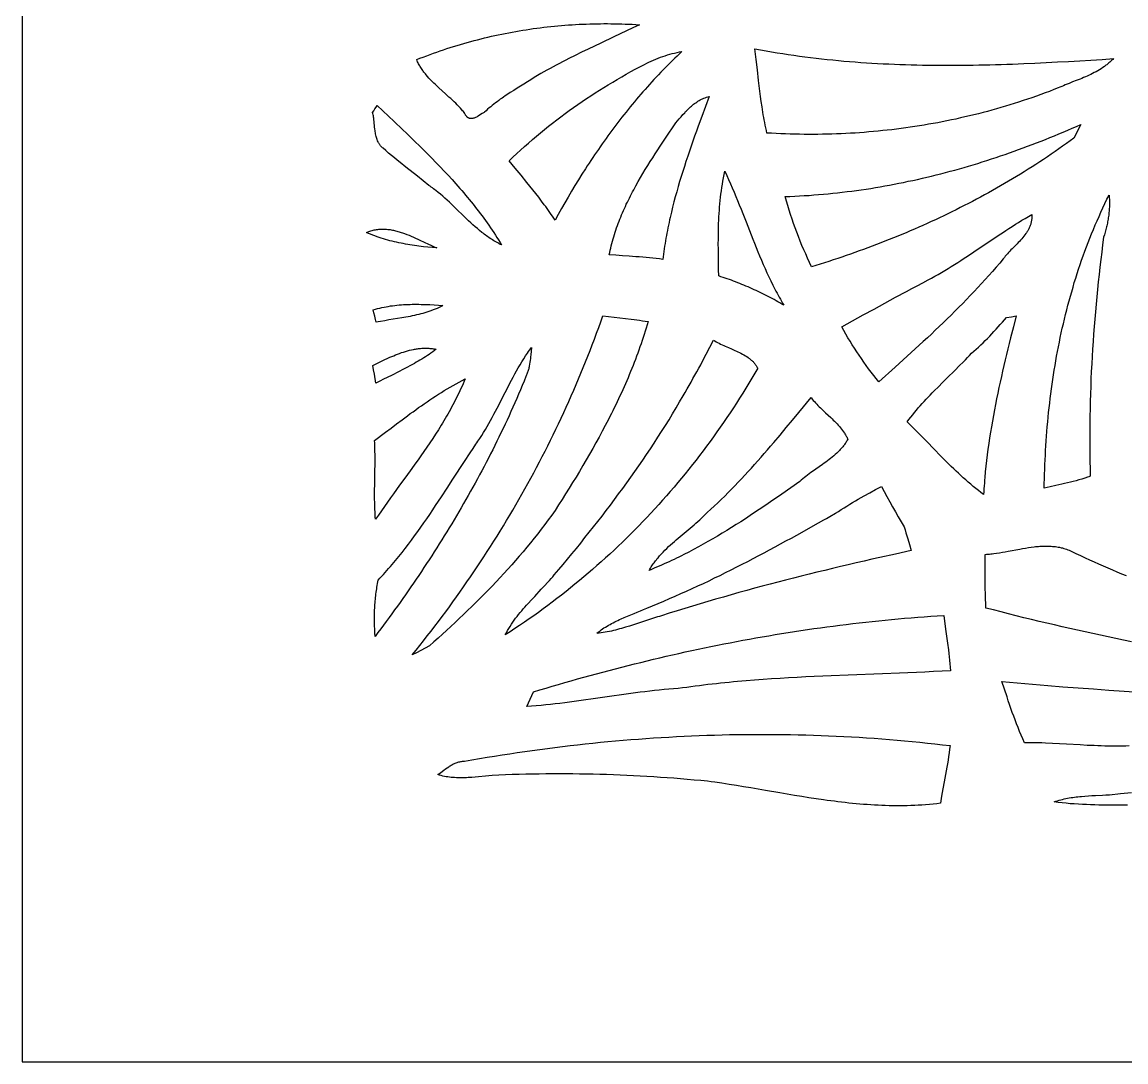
# Model space of a CAD drawing. Extents: x 138 to 547, y 3 to 737.
# Drawn here: x 138.4 to 288.1, y 3 to 144 of the extents above; entities that cross this region are included whole.
import ezdxf

# ---------------------------------------------------------------- set-up
doc = ezdxf.new("R2010")
doc.units = 0
doc.layers.add('LAYER_1', color=18, linetype='CONTINUOUS')

msp = doc.modelspace()

# ---------------------------------------------------------------- linework, layer by layer
at = {"layer": 'LAYER_1'}
for points in [[(138.38, 3), (546.62, 3), (546.62, 737.11), (138.38, 737.11)], [(201.1, 131.79), (201.02, 131.74), (200.94, 131.69), (200.78, 131.59), (200.43, 131.36), (200.25, 131.24), (200.16, 131.19), (200.07, 131.14), (199.98, 131.09), (199.88, 131.04), (199.79, 131), (199.7, 130.97), (199.61, 130.94), (199.52, 130.91), (199.43, 130.9), (199.34, 130.89), (199.29, 130.89), (199.25, 130.89), (199.2, 130.89), (199.16, 130.9), (199.12, 130.9), (199.07, 130.91), (199.03, 130.93), (198.99, 130.94), (198.95, 130.96), (198.91, 130.98), (198.87, 131), (198.83, 131.03), (198.79, 131.06), (198.75, 131.09), (198.71, 131.13), (198.68, 131.17), (198.64, 131.21), (198.6, 131.25), (198.57, 131.3), (198.53, 131.36), (198.5, 131.41), (198.47, 131.47), (198.44, 131.54), (198.4, 131.6), (198.31, 131.72), (198.22, 131.84), (198.12, 131.96), (198.02, 132.08), (197.82, 132.31), (197.61, 132.53), (197.4, 132.75), (197.18, 132.97), (196.96, 133.19), (196.73, 133.4), (196.5, 133.61), (196.27, 133.82), (195.81, 134.24), (195.34, 134.66), (194.88, 135.07), (194.65, 135.28), (194.43, 135.5), (194.2, 135.71), (193.99, 135.93), (193.77, 136.15), (193.56, 136.37), (193.36, 136.6), (193.16, 136.83), (193.07, 136.95), (192.98, 137.07), (192.88, 137.19), (192.79, 137.31), (192.71, 137.43), (192.62, 137.56), (192.54, 137.68), (192.45, 137.81), (192.37, 137.94), (192.3, 138.07), (192.22, 138.2), (192.15, 138.34), (192.08, 138.47), (192.02, 138.61), (191.95, 138.75), (191.89, 138.89), (192.34, 139.07), (192.79, 139.24), (193.25, 139.42), (193.7, 139.59), (194.15, 139.75), (194.61, 139.91), (195.07, 140.07), (195.52, 140.23), (195.98, 140.38), (196.44, 140.53), (196.9, 140.67), (197.36, 140.81), (197.83, 140.95), (198.29, 141.09), (198.75, 141.22), (199.22, 141.35), (199.68, 141.47), (200.15, 141.59), (200.62, 141.71), (201.08, 141.83), (201.55, 141.94), (202.02, 142.05), (202.49, 142.15), (202.96, 142.25), (203.43, 142.35), (203.9, 142.45), (204.38, 142.54), (204.85, 142.63), (205.32, 142.71), (205.8, 142.79), (206.27, 142.87), (206.74, 142.95), (207.22, 143.02), (207.7, 143.09), (208.17, 143.15), (208.65, 143.21), (209.13, 143.27), (209.6, 143.33), (210.08, 143.38), (210.56, 143.43), (211.04, 143.47), (211.52, 143.52), (212, 143.55), (212.48, 143.59), (212.96, 143.62), (213.44, 143.65), (213.92, 143.68), (214.4, 143.7), (214.88, 143.72), (215.36, 143.74), (215.84, 143.75), (216.32, 143.76), (216.8, 143.76), (217.28, 143.77), (217.76, 143.77), (218.24, 143.76), (218.72, 143.76), (219.21, 143.75), (219.69, 143.73), (220.17, 143.72), (220.65, 143.7), (221.13, 143.68), (221.61, 143.65), (222.09, 143.62), (221.22, 143.2), (220.36, 142.78), (219.49, 142.37), (218.61, 141.96), (216.87, 141.14), (216, 140.73), (215.13, 140.31), (214.26, 139.89), (213.4, 139.47), (212.54, 139.04), (212.11, 138.82), (211.68, 138.6), (211.25, 138.38), (210.82, 138.16), (210.4, 137.93), (209.97, 137.7), (209.55, 137.47), (209.13, 137.24), (208.71, 137), (208.29, 136.76), (207.83, 136.46), (207.37, 136.16), (206.91, 135.87), (206.44, 135.58), (205.52, 135), (205.05, 134.71), (204.59, 134.42), (204.13, 134.12), (203.91, 133.97), (203.68, 133.82), (203.46, 133.66), (203.23, 133.51), (203.01, 133.35), (202.79, 133.19), (202.57, 133.02), (202.35, 132.86), (202.14, 132.69), (201.93, 132.51), (201.72, 132.34), (201.51, 132.16), (201.3, 131.97)], [(227.86, 139.99), (227.53, 139.69), (227.21, 139.38), (226.89, 139.07), (226.57, 138.76), (226.25, 138.44), (225.93, 138.13), (225.62, 137.81), (225.3, 137.49), (224.99, 137.17), (224.68, 136.84), (224.38, 136.52), (224.07, 136.19), (223.77, 135.86), (223.47, 135.53), (223.17, 135.2), (222.87, 134.86), (222.58, 134.53), (222.28, 134.19), (221.99, 133.85), (221.7, 133.51), (221.41, 133.16), (221.13, 132.82), (220.84, 132.47), (220.56, 132.12), (220.28, 131.77), (220, 131.42), (219.72, 131.07), (219.45, 130.72), (219.17, 130.36), (218.9, 130), (218.63, 129.64), (218.36, 129.28), (218.09, 128.92), (217.83, 128.56), (217.57, 128.2), (217.31, 127.83), (217.05, 127.46), (216.79, 127.09), (216.53, 126.72), (216.28, 126.35), (216.02, 125.98), (215.77, 125.61), (215.52, 125.23), (215.27, 124.86), (215.03, 124.48), (214.78, 124.1), (214.3, 123.34), (213.82, 122.58), (213.35, 121.81), (212.88, 121.04), (212.42, 120.26), (211.97, 119.48), (211.52, 118.69), (211.08, 117.91), (210.65, 117.11), (210.47, 117.38), (210.3, 117.65), (210.12, 117.91), (209.94, 118.18), (209.76, 118.44), (209.57, 118.7), (209.39, 118.96), (209.2, 119.21), (208.82, 119.72), (208.44, 120.23), (208.05, 120.73), (207.65, 121.23), (207.25, 121.73), (206.85, 122.22), (206.05, 123.21), (205.24, 124.19), (204.83, 124.68), (204.43, 125.17), (204.95, 125.67), (205.47, 126.15), (205.99, 126.63), (206.52, 127.11), (207.05, 127.58), (207.58, 128.05), (208.12, 128.5), (208.67, 128.96), (209.22, 129.41), (209.77, 129.85), (210.32, 130.29), (210.88, 130.72), (211.45, 131.15), (212.01, 131.57), (212.59, 131.98), (213.16, 132.39), (213.74, 132.8), (214.32, 133.2), (214.9, 133.6), (215.49, 133.98), (216.08, 134.37), (216.68, 134.75), (217.27, 135.12), (217.87, 135.49), (218.48, 135.85), (219.08, 136.21), (219.69, 136.57), (220.3, 136.91), (220.92, 137.26), (221.54, 137.59), (222.16, 137.93), (222.78, 138.25), (223.08, 138.41), (223.39, 138.56), (223.69, 138.7), (224, 138.83), (224.31, 138.96), (224.63, 139.09), (224.94, 139.21), (225.26, 139.32), (225.58, 139.42), (225.9, 139.52), (226.22, 139.62), (226.55, 139.7), (226.87, 139.78), (227.2, 139.86), (227.53, 139.93)], [(278.87, 135.05), (278.29, 134.82), (277.7, 134.59), (277.1, 134.37), (276.51, 134.15), (275.92, 133.94), (275.32, 133.73), (274.72, 133.53), (274.12, 133.33), (273.52, 133.13), (272.92, 132.94), (272.32, 132.75), (271.72, 132.57), (271.11, 132.39), (270.51, 132.22), (269.9, 132.05), (269.29, 131.88), (268.69, 131.72), (268.08, 131.56), (267.46, 131.41), (266.85, 131.26), (266.24, 131.12), (265.63, 130.98), (265.01, 130.84), (264.4, 130.71), (263.78, 130.58), (263.16, 130.46), (262.55, 130.34), (261.93, 130.23), (261.31, 130.12), (260.69, 130.01), (260.07, 129.91), (259.45, 129.82), (258.83, 129.72), (258.2, 129.63), (257.58, 129.55), (256.96, 129.47), (256.33, 129.39), (255.71, 129.32), (255.08, 129.26), (254.46, 129.19), (253.83, 129.13), (253.21, 129.08), (252.58, 129.03), (251.95, 128.98), (251.33, 128.94), (250.7, 128.9), (250.07, 128.87), (249.44, 128.84), (248.82, 128.82), (248.19, 128.79), (247.56, 128.78), (246.93, 128.77), (246.3, 128.76), (245.67, 128.75), (245.04, 128.75), (244.42, 128.76), (243.79, 128.77), (243.16, 128.78), (242.53, 128.79), (241.9, 128.81), (241.27, 128.84), (240.64, 128.87), (240.02, 128.9), (239.39, 128.94), (239.31, 129.29), (239.23, 129.64), (239.16, 130), (239.09, 130.35), (239.02, 130.71), (238.96, 131.06), (238.89, 131.42), (238.83, 131.77), (238.78, 132.13), (238.72, 132.48), (238.61, 133.2), (238.51, 133.91), (238.42, 134.63), (238.33, 135.34), (238.25, 136.06), (238.09, 137.5), (237.93, 138.93), (237.85, 139.65), (237.76, 140.37), (238.51, 140.23), (239.26, 140.09), (240.01, 139.96), (240.77, 139.83), (241.52, 139.71), (242.27, 139.6), (243.03, 139.48), (243.78, 139.38), (244.54, 139.28), (245.29, 139.18), (246.05, 139.09), (246.8, 139), (247.56, 138.92), (248.32, 138.85), (249.08, 138.77), (249.83, 138.7), (250.59, 138.64), (251.35, 138.58), (252.11, 138.52), (252.87, 138.47), (253.63, 138.42), (254.39, 138.38), (255.15, 138.34), (255.91, 138.3), (256.67, 138.27), (257.43, 138.24), (258.19, 138.22), (258.95, 138.19), (259.71, 138.17), (260.48, 138.16), (261.24, 138.15), (262, 138.14), (262.76, 138.13), (263.52, 138.13), (264.29, 138.13), (265.05, 138.13), (265.81, 138.13), (266.57, 138.14), (267.34, 138.15), (268.1, 138.17), (268.86, 138.18), (269.62, 138.2), (270.38, 138.22), (271.15, 138.24), (271.91, 138.26), (272.67, 138.29), (274.2, 138.35), (275.72, 138.41), (277.24, 138.49), (278.77, 138.57), (280.29, 138.65), (281.81, 138.74), (283.33, 138.83), (284.84, 138.93), (286.36, 139.03), (286.27, 138.93), (286.17, 138.83), (286.07, 138.73), (285.97, 138.64), (285.87, 138.55), (285.77, 138.46), (285.67, 138.37), (285.56, 138.28), (285.46, 138.2), (285.35, 138.12), (285.14, 137.96), (284.92, 137.81), (284.7, 137.66), (284.47, 137.52), (284.24, 137.38), (284.01, 137.25), (283.78, 137.13), (283.54, 137.01), (283.3, 136.89), (283.06, 136.78), (282.82, 136.66), (282.58, 136.56), (282.33, 136.45), (282.08, 136.35), (281.84, 136.25), (281.34, 136.05), (280.84, 135.86), (280.35, 135.66), (279.85, 135.46), (279.61, 135.36), (279.36, 135.26), (279.12, 135.16)], [(225.26, 111.81), (224.81, 111.87), (224.35, 111.92), (223.9, 111.97), (223.45, 112.01), (222.99, 112.06), (222.54, 112.1), (222.08, 112.14), (221.63, 112.17), (220.72, 112.24), (219.81, 112.3), (218.9, 112.36), (217.99, 112.41), (218.06, 112.73), (218.13, 113.04), (218.2, 113.35), (218.27, 113.66), (218.35, 113.97), (218.43, 114.27), (218.52, 114.58), (218.61, 114.88), (218.7, 115.18), (218.8, 115.48), (218.9, 115.78), (219, 116.08), (219.11, 116.38), (219.22, 116.67), (219.33, 116.97), (219.44, 117.26), (219.56, 117.55), (219.68, 117.84), (219.8, 118.13), (219.93, 118.42), (220.06, 118.71), (220.19, 118.99), (220.32, 119.28), (220.46, 119.56), (220.6, 119.84), (220.74, 120.13), (220.88, 120.41), (221.02, 120.69), (221.17, 120.97), (221.32, 121.25), (221.62, 121.8), (221.93, 122.35), (222.24, 122.9), (222.56, 123.44), (222.89, 123.98), (223.22, 124.52), (223.56, 125.06), (223.9, 125.59), (224.24, 126.12), (224.58, 126.65), (224.93, 127.18), (225.62, 128.23), (227.01, 130.31), (227.5, 130.87), (227.74, 131.15), (227.99, 131.43), (228.24, 131.7), (228.36, 131.84), (228.49, 131.97), (228.62, 132.1), (228.75, 132.23), (228.89, 132.35), (229.02, 132.48), (229.16, 132.6), (229.3, 132.71), (229.44, 132.83), (229.58, 132.94), (229.73, 133.04), (229.88, 133.14), (230.03, 133.24), (230.19, 133.33), (230.35, 133.42), (230.51, 133.51), (230.67, 133.58), (230.84, 133.66), (231.02, 133.72), (231.19, 133.79), (231.37, 133.84), (231.56, 133.89), (231.06, 132.55), (230.56, 131.2), (230.06, 129.85), (229.82, 129.17), (229.58, 128.5), (229.34, 127.82), (229.1, 127.14), (228.87, 126.46), (228.64, 125.78), (228.41, 125.1), (228.19, 124.41), (227.97, 123.73), (227.76, 123.04), (227.55, 122.36), (227.35, 121.67), (227.15, 120.98), (226.96, 120.29), (226.77, 119.59), (226.6, 118.89), (226.43, 118.2), (226.26, 117.5), (226.18, 117.15), (226.11, 116.79), (226.03, 116.44), (225.96, 116.09), (225.89, 115.74), (225.82, 115.38), (225.75, 115.03), (225.69, 114.67), (225.63, 114.32), (225.57, 113.96), (225.51, 113.61), (225.45, 113.25), (225.4, 112.89), (225.35, 112.53), (225.3, 112.17)], [(203.41, 113.76), (203.23, 113.84), (203.05, 113.94), (202.88, 114.03), (202.7, 114.13), (202.53, 114.23), (202.36, 114.33), (202.19, 114.44), (202.02, 114.54), (201.86, 114.65), (201.69, 114.76), (201.53, 114.88), (201.37, 114.99), (201.21, 115.11), (201.05, 115.23), (200.89, 115.35), (200.74, 115.47), (200.43, 115.72), (200.12, 115.98), (199.82, 116.24), (199.52, 116.5), (199.23, 116.77), (198.93, 117.05), (198.64, 117.32), (198.35, 117.6), (197.19, 118.72), (196.61, 119.28), (196.32, 119.56), (196.02, 119.83), (195.73, 120.1), (195.42, 120.37), (195.12, 120.63), (194.81, 120.88), (194.5, 121.13), (194.34, 121.26), (194.19, 121.38), (194.03, 121.5), (193.86, 121.62), (193.7, 121.73), (193.54, 121.84), (192.76, 122.47), (191.98, 123.09), (190.41, 124.33), (189.63, 124.95), (189.25, 125.27), (188.86, 125.59), (188.48, 125.9), (188.09, 126.22), (187.71, 126.55), (187.33, 126.87), (187.27, 126.93), (187.21, 126.98), (187.15, 127.04), (187.09, 127.1), (187.04, 127.16), (186.98, 127.22), (186.94, 127.28), (186.89, 127.35), (186.84, 127.41), (186.8, 127.48), (186.76, 127.55), (186.72, 127.61), (186.68, 127.68), (186.65, 127.75), (186.58, 127.89), (186.52, 128.04), (186.47, 128.19), (186.43, 128.34), (186.39, 128.49), (186.35, 128.65), (186.32, 128.81), (186.29, 128.97), (186.26, 129.13), (186.24, 129.29), (186.22, 129.45), (186.19, 129.79), (186.12, 130.45), (186.09, 130.78), (186.07, 130.94), (186.05, 131.1), (186.02, 131.26), (185.99, 131.42), (185.96, 131.58), (185.92, 131.73), (186.06, 131.94), (186.23, 132.2), (186.4, 132.46), (186.53, 132.67), (188.83, 130.5), (189.98, 129.41), (190.55, 128.86), (191.13, 128.31), (191.7, 127.76), (192.27, 127.2), (192.83, 126.64), (193.4, 126.08), (193.96, 125.52), (194.51, 124.95), (195.07, 124.37), (195.61, 123.79), (196.16, 123.21), (196.69, 122.62), (197.22, 122.03), (197.49, 121.73), (197.75, 121.43), (198.01, 121.13), (198.27, 120.83), (198.52, 120.53), (198.78, 120.22), (199.03, 119.92), (199.28, 119.61), (199.53, 119.3), (199.78, 118.99), (200.02, 118.67), (200.27, 118.36), (200.51, 118.04), (200.75, 117.72), (200.98, 117.4), (201.21, 117.08), (201.45, 116.76), (201.67, 116.43), (201.9, 116.1), (202.13, 115.78), (202.35, 115.44), (202.56, 115.11), (202.78, 114.77), (202.99, 114.44), (203.2, 114.1)], [(281, 128.23), (280.5, 127.87), (279.99, 127.5), (279.48, 127.14), (278.97, 126.78), (278.45, 126.42), (277.94, 126.07), (277.42, 125.72), (276.9, 125.37), (276.38, 125.03), (275.86, 124.69), (275.33, 124.35), (274.8, 124.02), (274.28, 123.69), (273.75, 123.36), (273.21, 123.03), (272.68, 122.71), (272.14, 122.39), (271.61, 122.08), (271.07, 121.77), (270.53, 121.46), (269.99, 121.15), (269.44, 120.85), (268.9, 120.55), (268.35, 120.25), (267.8, 119.96), (267.25, 119.67), (266.7, 119.38), (266.15, 119.1), (265.59, 118.82), (265.04, 118.54), (264.48, 118.26), (263.92, 117.99), (263.36, 117.72), (262.8, 117.46), (262.24, 117.19), (261.67, 116.93), (261.11, 116.67), (260.54, 116.42), (259.97, 116.17), (259.4, 115.92), (258.83, 115.67), (258.26, 115.43), (257.69, 115.19), (257.12, 114.95), (256.54, 114.72), (255.97, 114.49), (255.39, 114.26), (254.81, 114.03), (254.23, 113.81), (253.65, 113.59), (253.07, 113.37), (252.49, 113.16), (251.9, 112.95), (251.32, 112.74), (250.74, 112.53), (250.15, 112.33), (249.56, 112.13), (248.98, 111.93), (248.39, 111.74), (247.8, 111.54), (247.21, 111.35), (246.62, 111.17), (246.03, 110.98), (245.43, 110.8), (245.16, 111.38), (244.9, 111.96), (244.64, 112.54), (244.39, 113.12), (244.14, 113.71), (243.9, 114.3), (243.67, 114.89), (243.44, 115.48), (243.22, 116.08), (243, 116.68), (242.8, 117.28), (242.59, 117.89), (242.4, 118.49), (242.21, 119.1), (242.03, 119.71), (241.86, 120.33), (242.51, 120.35), (243.16, 120.38), (243.8, 120.41), (244.45, 120.45), (245.1, 120.49), (245.75, 120.54), (246.39, 120.59), (247.04, 120.65), (247.68, 120.71), (248.33, 120.77), (248.97, 120.84), (249.61, 120.91), (250.26, 120.99), (250.9, 121.07), (251.54, 121.16), (252.18, 121.25), (252.82, 121.34), (253.46, 121.44), (254.1, 121.55), (254.74, 121.65), (255.38, 121.77), (256.02, 121.88), (256.65, 122), (257.29, 122.13), (257.92, 122.25), (258.56, 122.39), (259.19, 122.52), (259.82, 122.66), (260.46, 122.81), (261.09, 122.95), (261.72, 123.1), (262.35, 123.26), (262.98, 123.42), (263.6, 123.58), (264.23, 123.75), (264.86, 123.92), (265.48, 124.09), (266.11, 124.27), (266.73, 124.45), (267.35, 124.64), (267.97, 124.83), (268.59, 125.02), (269.21, 125.22), (269.83, 125.42), (270.45, 125.62), (271.06, 125.83), (271.68, 126.04), (272.29, 126.25), (272.9, 126.47), (273.52, 126.69), (274.13, 126.91), (274.74, 127.14), (275.34, 127.37), (275.95, 127.6), (276.56, 127.84), (277.16, 128.08), (277.77, 128.32), (278.37, 128.57), (278.97, 128.82), (279.57, 129.07), (280.17, 129.32), (280.77, 129.58), (281.36, 129.84), (281.96, 130.11)], [(241.67, 105.6), (241.41, 105.75), (241.15, 105.9), (240.88, 106.05), (240.62, 106.2), (240.35, 106.35), (240.09, 106.49), (239.82, 106.63), (239.55, 106.77), (239.28, 106.91), (239.01, 107.05), (238.74, 107.18), (238.47, 107.31), (238.2, 107.44), (237.92, 107.57), (237.65, 107.7), (237.37, 107.82), (237.1, 107.95), (236.82, 108.07), (236.54, 108.19), (236.26, 108.3), (235.99, 108.42), (235.71, 108.53), (235.43, 108.64), (235.14, 108.75), (234.86, 108.86), (234.58, 108.97), (234.29, 109.07), (234.01, 109.17), (233.73, 109.27), (233.44, 109.37), (233.15, 109.46), (232.87, 109.56), (232.84, 110.45), (232.82, 111.34), (232.81, 112.23), (232.8, 113.12), (232.79, 114.01), (232.8, 114.46), (232.8, 114.9), (232.81, 115.35), (232.81, 115.79), (232.83, 116.24), (232.84, 116.68), (232.86, 117.13), (232.88, 117.57), (232.91, 118.02), (232.94, 118.46), (232.97, 118.9), (233.01, 119.35), (233.05, 119.79), (233.1, 120.23), (233.15, 120.67), (233.21, 121.11), (233.27, 121.55), (233.34, 121.99), (233.42, 122.43), (233.5, 122.87), (233.58, 123.31), (233.67, 123.75), (233.94, 123.19), (234.19, 122.62), (234.45, 122.06), (234.69, 121.49), (234.93, 120.92), (235.17, 120.35), (235.41, 119.77), (235.64, 119.2), (235.87, 118.62), (236.1, 118.04), (236.55, 116.89), (237.01, 115.73), (237.46, 114.57), (237.69, 114), (237.92, 113.42), (238.16, 112.85), (238.39, 112.27), (238.64, 111.7), (238.88, 111.13), (239.13, 110.56), (239.39, 110), (239.65, 109.44), (239.91, 108.88), (240.19, 108.32), (240.33, 108.04), (240.47, 107.77), (240.61, 107.49), (240.76, 107.22), (240.9, 106.95), (241.05, 106.68), (241.21, 106.4), (241.36, 106.13), (241.51, 105.87)], [(283.24, 82.41), (283.05, 82.34), (282.86, 82.28), (282.48, 82.15), (282.09, 82.03), (281.7, 81.91), (281.32, 81.8), (280.93, 81.7), (280.54, 81.6), (280.14, 81.5), (279.75, 81.4), (279.36, 81.31), (278.57, 81.13), (277.78, 80.96), (277.38, 80.87), (276.99, 80.77), (277, 81.41), (277.01, 82.05), (277.03, 82.7), (277.05, 83.34), (277.08, 83.98), (277.11, 84.62), (277.14, 85.26), (277.17, 85.91), (277.21, 86.55), (277.26, 87.19), (277.3, 87.83), (277.35, 88.47), (277.4, 89.11), (277.46, 89.76), (277.52, 90.4), (277.59, 91.04), (277.66, 91.68), (277.73, 92.32), (277.8, 92.96), (277.89, 93.6), (277.97, 94.24), (278.06, 94.87), (278.15, 95.51), (278.25, 96.15), (278.35, 96.78), (278.45, 97.42), (278.56, 98.05), (278.67, 98.68), (278.79, 99.32), (278.91, 99.95), (279.04, 100.58), (279.17, 101.21), (279.3, 101.84), (279.44, 102.46), (279.58, 103.09), (279.73, 103.71), (279.88, 104.34), (280.04, 104.96), (280.2, 105.58), (280.36, 106.2), (280.53, 106.82), (280.71, 107.43), (280.89, 108.05), (281.07, 108.66), (281.26, 109.27), (281.45, 109.88), (281.65, 110.49), (281.85, 111.1), (282.06, 111.7), (282.27, 112.3), (282.49, 112.91), (282.71, 113.5), (282.94, 114.1), (283.18, 114.7), (283.41, 115.29), (283.66, 115.88), (283.9, 116.47), (284.16, 117.05), (284.42, 117.64), (284.68, 118.22), (284.95, 118.8), (285.22, 119.38), (285.5, 119.95), (285.79, 120.52), (285.8, 120.34), (285.81, 120.16), (285.82, 119.98), (285.83, 119.79), (285.83, 119.61), (285.83, 119.43), (285.83, 119.25), (285.83, 119.07), (285.82, 118.89), (285.81, 118.71), (285.8, 118.52), (285.78, 118.34), (285.77, 118.16), (285.75, 117.98), (285.73, 117.8), (285.7, 117.62), (285.68, 117.44), (285.65, 117.26), (285.62, 117.09), (285.58, 116.91), (285.55, 116.73), (285.51, 116.55), (285.47, 116.37), (285.43, 116.2), (285.34, 115.84), (285.25, 115.49), (285.14, 115.14), (285.03, 114.8), (284.9, 113.79), (284.78, 112.78), (284.66, 111.78), (284.54, 110.77), (284.43, 109.76), (284.32, 108.75), (284.21, 107.74), (284.11, 106.73), (284.02, 105.72), (283.93, 104.71), (283.84, 103.7), (283.76, 102.69), (283.68, 101.68), (283.61, 100.66), (283.54, 99.65), (283.48, 98.64), (283.43, 97.63), (283.37, 96.61), (283.33, 95.6), (283.29, 94.58), (283.25, 93.57), (283.22, 92.56), (283.2, 91.54), (283.18, 90.53), (283.17, 89.51), (283.16, 88.5), (283.16, 87.49), (283.16, 86.47), (283.17, 85.46), (283.19, 84.44), (283.21, 83.43)], [(271.44, 111.88), (270.96, 111.31), (270.48, 110.75), (269.99, 110.18), (269.49, 109.63), (268.99, 109.07), (268.49, 108.52), (267.99, 107.98), (267.48, 107.44), (266.96, 106.9), (266.45, 106.36), (265.93, 105.83), (265.41, 105.31), (264.88, 104.78), (264.35, 104.26), (263.82, 103.74), (263.29, 103.22), (262.75, 102.71), (262.22, 102.2), (261.68, 101.69), (261.14, 101.18), (260.59, 100.68), (260.05, 100.17), (258.96, 99.17), (257.86, 98.17), (256.76, 97.18), (254.56, 95.2), (254.2, 95.64), (253.86, 96.08), (253.51, 96.52), (253.18, 96.97), (252.84, 97.43), (252.52, 97.88), (252.19, 98.35), (251.88, 98.81), (251.56, 99.28), (251.26, 99.75), (250.96, 100.23), (250.66, 100.71), (250.37, 101.19), (250.08, 101.68), (249.8, 102.17), (249.53, 102.66), (250.99, 103.47), (252.45, 104.27), (253.91, 105.07), (255.37, 105.87), (256.84, 106.67), (258.3, 107.46), (259.04, 107.85), (259.77, 108.24), (260.51, 108.63), (261.24, 109.02), (261.7, 109.26), (262.15, 109.51), (262.61, 109.77), (263.05, 110.03), (263.5, 110.3), (263.94, 110.56), (264.39, 110.84), (264.83, 111.11), (265.26, 111.39), (265.7, 111.67), (266.14, 111.96), (266.57, 112.24), (267.44, 112.82), (268.3, 113.4), (270.03, 114.57), (270.89, 115.15), (271.32, 115.43), (271.76, 115.72), (272.2, 116), (272.63, 116.28), (273.07, 116.56), (273.51, 116.83), (273.96, 117.11), (274.4, 117.37), (274.85, 117.64), (275.3, 117.9), (275.3, 117.77), (275.31, 117.64), (275.3, 117.52), (275.3, 117.4), (275.29, 117.28), (275.27, 117.16), (275.25, 117.05), (275.23, 116.93), (275.21, 116.82), (275.18, 116.71), (275.15, 116.6), (275.12, 116.49), (275.08, 116.39), (275.04, 116.28), (275, 116.18), (274.95, 116.08), (274.91, 115.97), (274.86, 115.88), (274.8, 115.78), (274.75, 115.68), (274.69, 115.58), (274.63, 115.49), (274.57, 115.4), (274.51, 115.3), (274.38, 115.12), (274.24, 114.94), (274.09, 114.76), (273.94, 114.59), (273.79, 114.42), (273.63, 114.25), (273.47, 114.08), (273.3, 113.91), (272.64, 113.25), (272.48, 113.09), (272.32, 112.92), (272.16, 112.75), (272.01, 112.58), (271.86, 112.41), (271.71, 112.24), (271.58, 112.06)], [(194.63, 113.36), (194.02, 113.41), (193.41, 113.47), (192.8, 113.53), (192.5, 113.57), (192.2, 113.61), (191.89, 113.65), (191.59, 113.69), (191.28, 113.73), (190.98, 113.78), (190.67, 113.83), (190.37, 113.88), (190.07, 113.94), (189.77, 113.99), (189.47, 114.06), (189.17, 114.12), (188.87, 114.19), (188.57, 114.26), (188.27, 114.34), (187.97, 114.42), (187.68, 114.5), (187.38, 114.59), (187.09, 114.68), (186.8, 114.78), (186.51, 114.88), (186.22, 114.98), (185.93, 115.09), (185.64, 115.21), (185.36, 115.33), (185.07, 115.45), (185.23, 115.52), (185.38, 115.58), (185.53, 115.64), (185.68, 115.68), (185.84, 115.73), (185.99, 115.77), (186.14, 115.8), (186.29, 115.83), (186.45, 115.86), (186.6, 115.88), (186.75, 115.9), (186.91, 115.91), (187.06, 115.92), (187.21, 115.92), (187.36, 115.92), (187.52, 115.92), (187.67, 115.91), (187.82, 115.9), (187.98, 115.88), (188.13, 115.86), (188.28, 115.84), (188.43, 115.82), (188.59, 115.79), (188.74, 115.76), (188.89, 115.72), (189.04, 115.69), (189.2, 115.65), (189.35, 115.61), (189.5, 115.56), (189.65, 115.52), (189.8, 115.47), (189.95, 115.42), (190.26, 115.31), (190.56, 115.2), (190.86, 115.08), (191.16, 114.95), (191.45, 114.82), (191.75, 114.69), (192.05, 114.55), (192.34, 114.41), (193.5, 113.86), (193.79, 113.73), (194.07, 113.6), (194.35, 113.48)], [(195.45, 105.56), (195.19, 105.42), (194.92, 105.29), (194.65, 105.17), (194.38, 105.06), (194.11, 104.95), (193.83, 104.85), (193.56, 104.75), (193.28, 104.66), (193, 104.57), (192.72, 104.49), (192.44, 104.41), (192.16, 104.34), (191.87, 104.27), (191.59, 104.21), (191.3, 104.14), (191.02, 104.08), (190.73, 104.03), (190.44, 103.97), (189.86, 103.87), (189.29, 103.77), (188.71, 103.68), (188.13, 103.59), (187.55, 103.49), (186.98, 103.39), (186.69, 103.34), (186.4, 103.28), (186.31, 103.66), (186.2, 104.12), (186.1, 104.58), (186.01, 104.96), (186.3, 105.05), (186.59, 105.13), (186.88, 105.2), (187.17, 105.27), (187.46, 105.33), (187.75, 105.39), (188.04, 105.44), (188.33, 105.49), (188.63, 105.53), (188.92, 105.57), (189.22, 105.6), (189.51, 105.63), (189.81, 105.65), (190.11, 105.67), (190.4, 105.69), (190.7, 105.7), (191, 105.71), (191.29, 105.72), (191.59, 105.72), (191.89, 105.72), (192.19, 105.72), (192.49, 105.71), (192.78, 105.7), (193.08, 105.7), (193.68, 105.67), (194.27, 105.64), (194.86, 105.6)], [(193.63, 59.42), (193.05, 59.1), (192.46, 58.79), (191.87, 58.48), (191.28, 58.18), (191.8, 58.82), (192.31, 59.46), (192.82, 60.1), (193.33, 60.75), (193.84, 61.4), (194.34, 62.06), (194.84, 62.72), (195.33, 63.37), (195.83, 64.04), (196.32, 64.7), (196.8, 65.37), (197.28, 66.04), (197.76, 66.71), (198.23, 67.39), (198.71, 68.07), (199.17, 68.75), (199.64, 69.43), (200.1, 70.11), (200.56, 70.8), (201.01, 71.49), (201.46, 72.19), (201.91, 72.88), (202.35, 73.58), (202.79, 74.28), (203.22, 74.98), (203.66, 75.69), (204.08, 76.4), (204.51, 77.11), (204.93, 77.82), (205.34, 78.53), (205.76, 79.25), (206.17, 79.97), (206.57, 80.69), (206.97, 81.42), (207.37, 82.14), (207.76, 82.87), (208.15, 83.6), (208.54, 84.34), (208.92, 85.07), (209.3, 85.81), (209.67, 86.55), (210.04, 87.29), (210.41, 88.04), (210.77, 88.78), (211.13, 89.53), (211.48, 90.28), (211.83, 91.04), (212.18, 91.79), (212.52, 92.55), (212.86, 93.31), (213.19, 94.07), (213.52, 94.83), (213.84, 95.6), (214.16, 96.36), (214.48, 97.13), (214.79, 97.9), (215.1, 98.68), (215.4, 99.45), (215.7, 100.23), (216, 101.01), (216.29, 101.79), (216.57, 102.57), (216.85, 103.36), (217.13, 104.14), (217.9, 104.06), (218.67, 103.98), (219.44, 103.9), (220.21, 103.81), (220.98, 103.71), (221.36, 103.66), (221.74, 103.61), (222.12, 103.55), (222.51, 103.49), (222.89, 103.43), (223.27, 103.37), (223.14, 102.94), (223.01, 102.5), (222.88, 102.07), (222.75, 101.64), (222.61, 101.22), (222.47, 100.79), (222.32, 100.36), (222.17, 99.94), (222.02, 99.52), (221.87, 99.09), (221.71, 98.67), (221.55, 98.25), (221.39, 97.84), (221.23, 97.42), (221.06, 97), (220.89, 96.59), (220.72, 96.17), (220.55, 95.76), (220.37, 95.35), (220.19, 94.94), (220.01, 94.53), (219.83, 94.12), (219.65, 93.71), (219.46, 93.31), (219.27, 92.9), (219.08, 92.5), (218.88, 92.1), (218.69, 91.69), (218.49, 91.29), (218.29, 90.89), (218.09, 90.49), (217.88, 90.09), (217.47, 89.3), (217.05, 88.51), (216.63, 87.72), (216.2, 86.94), (215.76, 86.16), (215.32, 85.38), (214.87, 84.61), (214.42, 83.84), (213.96, 83.07), (213.5, 82.3), (213.03, 81.54), (212.56, 80.78), (212.09, 80.02), (211.62, 79.27), (211.14, 78.51), (210.67, 77.76), (210.44, 77.44), (210.21, 77.12), (209.74, 76.48), (209.27, 75.85), (208.79, 75.23), (208.31, 74.61), (207.82, 73.99), (207.33, 73.38), (206.83, 72.78), (206.32, 72.17), (205.81, 71.58), (205.3, 70.99), (204.78, 70.4), (204.25, 69.81), (203.73, 69.23), (203.19, 68.66), (202.66, 68.09), (202.12, 67.52), (201.57, 66.96), (201.02, 66.4), (200.47, 65.84), (199.92, 65.29), (199.36, 64.74), (198.8, 64.19), (198.23, 63.65), (197.67, 63.11), (197.1, 62.57), (196.52, 62.04), (195.95, 61.51), (195.37, 60.98), (194.79, 60.46), (194.21, 59.94)], [(268.77, 79.93), (268.41, 80.2), (268.06, 80.47), (267.71, 80.75), (267.36, 81.03), (267.02, 81.32), (266.68, 81.61), (266.34, 81.9), (266.01, 82.2), (265.68, 82.5), (265.35, 82.81), (265.03, 83.11), (264.71, 83.42), (264.39, 83.73), (264.07, 84.05), (263.75, 84.36), (263.43, 84.68), (262.8, 85.32), (262.18, 85.96), (260.93, 87.25), (260.31, 87.89), (259.68, 88.53), (259.05, 89.16), (258.73, 89.48), (258.41, 89.79), (258.65, 90.11), (258.9, 90.43), (259.15, 90.74), (259.4, 91.05), (259.65, 91.35), (259.91, 91.66), (260.18, 91.96), (260.44, 92.25), (260.71, 92.55), (260.98, 92.84), (261.25, 93.13), (261.53, 93.42), (261.8, 93.7), (262.08, 93.99), (262.64, 94.55), (263.2, 95.12), (263.77, 95.68), (264.9, 96.8), (265.46, 97.36), (266.02, 97.93), (266.3, 98.21), (266.57, 98.5), (266.85, 98.79), (267.12, 99.08), (267.44, 99.36), (267.76, 99.64), (268.07, 99.92), (268.38, 100.21), (268.69, 100.5), (268.99, 100.8), (269.29, 101.1), (269.59, 101.41), (269.88, 101.72), (270.17, 102.03), (270.46, 102.34), (270.74, 102.65), (271.03, 102.97), (271.31, 103.29), (271.87, 103.93), (272.53, 104.04), (273.19, 104.15), (272.81, 102.66), (272.43, 101.17), (272.24, 100.42), (272.06, 99.67), (271.88, 98.92), (271.7, 98.17), (271.52, 97.42), (271.35, 96.67), (271.18, 95.92), (271.01, 95.17), (270.85, 94.42), (270.69, 93.66), (270.53, 92.91), (270.38, 92.15), (270.23, 91.4), (270.09, 90.64), (269.96, 89.88), (269.83, 89.12), (269.7, 88.36), (269.58, 87.6), (269.47, 86.84), (269.36, 86.08), (269.26, 85.31), (269.17, 84.55), (269.08, 83.78), (269, 83.01), (268.93, 82.25), (268.9, 81.86), (268.87, 81.48), (268.84, 81.09), (268.82, 80.7), (268.79, 80.32)], [(238.13, 97.07), (237.74, 96.38), (237.34, 95.7), (236.93, 95.02), (236.52, 94.34), (236.1, 93.67), (235.68, 93), (235.26, 92.33), (234.83, 91.67), (234.39, 91.01), (233.95, 90.36), (233.51, 89.7), (233.06, 89.05), (232.6, 88.41), (232.14, 87.76), (231.68, 87.12), (231.21, 86.49), (230.74, 85.86), (230.26, 85.23), (229.78, 84.6), (229.29, 83.98), (228.8, 83.37), (228.3, 82.75), (227.8, 82.14), (227.3, 81.54), (226.79, 80.93), (226.28, 80.34), (225.76, 79.74), (225.24, 79.15), (224.71, 78.57), (224.18, 77.99), (223.65, 77.41), (223.11, 76.83), (222.56, 76.26), (222.02, 75.7), (221.47, 75.14), (220.91, 74.58), (220.35, 74.03), (219.79, 73.48), (219.23, 72.94), (218.66, 72.4), (218.08, 71.86), (217.5, 71.33), (216.92, 70.81), (216.34, 70.29), (215.75, 69.77), (215.15, 69.26), (214.56, 68.75), (213.96, 68.25), (213.35, 67.75), (212.75, 67.26), (212.14, 66.77), (211.52, 66.29), (210.91, 65.81), (210.28, 65.34), (209.66, 64.87), (209.03, 64.41), (208.4, 63.95), (207.77, 63.5), (207.13, 63.05), (206.49, 62.61), (205.85, 62.17), (205.2, 61.74), (204.55, 61.31), (203.89, 60.89), (203.97, 61.04), (204.05, 61.19), (204.21, 61.48), (204.38, 61.77), (204.56, 62.05), (204.74, 62.33), (204.92, 62.6), (205.11, 62.87), (205.31, 63.14), (205.51, 63.4), (205.71, 63.66), (205.92, 63.91), (206.13, 64.17), (206.34, 64.42), (206.55, 64.67), (206.77, 64.91), (206.99, 65.16), (207.44, 65.64), (207.89, 66.12), (208.79, 67.08), (209.24, 67.56), (209.69, 68.05), (209.91, 68.29), (210.13, 68.54), (210.34, 68.78), (210.55, 69.03), (211.16, 69.75), (211.76, 70.46), (212.35, 71.18), (212.95, 71.9), (213.54, 72.62), (214.13, 73.35), (214.71, 74.08), (215.3, 74.81), (215.88, 75.54), (216.45, 76.27), (217.03, 77.01), (217.6, 77.75), (218.16, 78.5), (218.72, 79.24), (219.28, 80), (219.84, 80.75), (220.39, 81.51), (220.93, 82.27), (221.47, 83.03), (222.01, 83.8), (222.54, 84.57), (223.06, 85.34), (223.58, 86.12), (224.1, 86.9), (224.61, 87.69), (225.11, 88.48), (225.61, 89.28), (226.11, 90.07), (226.59, 90.88), (227.07, 91.68), (227.55, 92.49), (228.02, 93.31), (228.29, 93.77), (228.56, 94.24), (228.83, 94.7), (229.1, 95.17), (229.36, 95.64), (229.62, 96.11), (229.88, 96.58), (230.14, 97.05), (230.4, 97.53), (230.65, 98), (231.16, 98.95), (231.65, 99.91), (232.14, 100.87), (232.32, 100.75), (232.51, 100.64), (232.7, 100.53), (232.9, 100.43), (233.1, 100.33), (233.31, 100.23), (233.52, 100.13), (233.73, 100.04), (234.16, 99.85), (234.59, 99.66), (235.02, 99.47), (235.24, 99.38), (235.45, 99.28), (235.66, 99.18), (235.86, 99.07), (236.07, 98.97), (236.27, 98.86), (236.46, 98.74), (236.65, 98.62), (236.83, 98.5), (236.92, 98.43), (237.01, 98.37), (237.1, 98.3), (237.18, 98.23), (237.26, 98.16), (237.34, 98.09), (237.42, 98.01), (237.5, 97.94), (237.57, 97.86), (237.64, 97.78), (237.71, 97.7), (237.78, 97.61), (237.85, 97.53), (237.91, 97.44), (237.97, 97.35), (238.03, 97.26), (238.08, 97.16)], [(194.54, 99.62), (194.3, 99.45), (194.07, 99.27), (193.82, 99.1), (193.58, 98.93), (193.34, 98.77), (193.09, 98.61), (192.84, 98.45), (192.59, 98.3), (192.34, 98.15), (192.09, 98), (191.84, 97.85), (191.58, 97.7), (191.32, 97.56), (191.07, 97.42), (190.55, 97.14), (190.03, 96.87), (189.51, 96.61), (188.46, 96.08), (187.41, 95.55), (186.89, 95.29), (186.37, 95.02), (186.15, 96.23), (186.04, 96.84), (185.94, 97.44), (186.95, 97.93), (187.47, 98.17), (187.99, 98.41), (188.25, 98.53), (188.51, 98.64), (188.77, 98.75), (189.04, 98.86), (189.3, 98.96), (189.57, 99.06), (189.84, 99.16), (190.11, 99.25), (190.38, 99.33), (190.65, 99.41), (190.92, 99.48), (191.19, 99.54), (191.47, 99.6), (191.6, 99.63), (191.74, 99.65), (191.88, 99.67), (192.02, 99.69), (192.15, 99.71), (192.29, 99.72), (192.43, 99.74), (192.57, 99.75), (192.71, 99.76), (192.85, 99.76), (192.99, 99.77), (193.13, 99.77), (193.27, 99.76), (193.41, 99.76), (193.55, 99.75), (193.69, 99.74), (193.83, 99.73), (193.97, 99.71), (194.11, 99.7), (194.26, 99.68), (194.4, 99.65)], [(206.69, 95.91), (206.45, 95.31), (206.2, 94.72), (205.96, 94.13), (205.7, 93.54), (205.45, 92.95), (205.2, 92.37), (204.94, 91.78), (204.67, 91.2), (204.41, 90.61), (204.14, 90.03), (203.87, 89.45), (203.6, 88.87), (203.32, 88.3), (203.05, 87.72), (202.77, 87.15), (202.48, 86.57), (202.2, 86), (201.91, 85.43), (201.62, 84.86), (201.32, 84.29), (201.03, 83.73), (200.73, 83.16), (200.43, 82.6), (200.13, 82.04), (199.82, 81.48), (199.51, 80.92), (199.2, 80.36), (198.89, 79.8), (198.57, 79.25), (198.26, 78.69), (197.94, 78.14), (197.61, 77.59), (197.29, 77.04), (196.96, 76.49), (196.64, 75.95), (196.3, 75.4), (195.97, 74.86), (195.64, 74.32), (195.3, 73.77), (194.96, 73.23), (194.62, 72.7), (194.28, 72.16), (193.93, 71.62), (193.58, 71.09), (193.23, 70.56), (192.88, 70.02), (192.53, 69.49), (192.17, 68.97), (191.82, 68.44), (191.46, 67.91), (191.1, 67.39), (190.74, 66.86), (190.37, 66.34), (190.01, 65.82), (189.64, 65.3), (189.27, 64.79), (188.9, 64.27), (188.53, 63.75), (188.15, 63.24), (187.77, 62.73), (187.4, 62.22), (187.02, 61.71), (186.64, 61.2), (186.25, 60.69), (186.22, 61.17), (186.2, 61.65), (186.18, 62.13), (186.17, 62.61), (186.16, 63.09), (186.17, 63.57), (186.18, 64.05), (186.19, 64.29), (186.2, 64.53), (186.22, 64.77), (186.23, 65.01), (186.25, 65.24), (186.27, 65.48), (186.29, 65.72), (186.31, 65.96), (186.34, 66.2), (186.37, 66.43), (186.4, 66.67), (186.43, 66.91), (186.47, 67.14), (186.5, 67.38), (186.54, 67.61), (186.58, 67.85), (186.63, 68.09), (186.67, 68.32), (186.91, 68.58), (187.15, 68.84), (187.39, 69.1), (187.63, 69.36), (187.86, 69.63), (188.09, 69.89), (188.33, 70.16), (188.56, 70.43), (188.78, 70.7), (189.01, 70.97), (189.23, 71.24), (189.46, 71.52), (189.9, 72.07), (190.33, 72.63), (190.77, 73.19), (191.19, 73.76), (191.61, 74.33), (192.03, 74.91), (192.44, 75.48), (192.85, 76.07), (193.26, 76.65), (193.66, 77.24), (194.06, 77.83), (194.46, 78.42), (194.86, 79.01), (195.25, 79.61), (196.03, 80.8), (196.81, 82), (198.36, 84.39), (199.14, 85.57), (199.53, 86.17), (199.93, 86.76), (200.06, 86.95), (200.2, 87.15), (200.46, 87.54), (200.71, 87.94), (200.96, 88.34), (201.21, 88.75), (201.44, 89.16), (201.68, 89.57), (201.91, 89.98), (202.14, 90.39), (202.36, 90.81), (202.58, 91.23), (202.8, 91.65), (203.24, 92.49), (203.67, 93.34), (204.1, 94.18), (204.54, 95.02), (204.76, 95.44), (204.98, 95.86), (205.21, 96.27), (205.44, 96.68), (205.67, 97.1), (205.91, 97.5), (206.16, 97.91), (206.4, 98.31), (206.66, 98.71), (206.92, 99.1), (207.05, 99.3), (207.19, 99.49), (207.32, 99.68), (207.46, 99.87), (207.37, 98.86), (207.34, 98.61), (207.32, 98.36), (207.29, 98.1), (207.25, 97.85), (207.21, 97.6), (207.16, 97.35), (207.13, 97.23), (207.11, 97.11), (207.08, 96.98), (207.04, 96.86), (207.01, 96.74), (206.97, 96.62), (206.93, 96.5), (206.89, 96.38), (206.84, 96.26), (206.79, 96.14), (206.74, 96.02)], [(186.3, 76.57), (186.28, 76.91), (186.26, 77.24), (186.24, 77.57), (186.23, 77.9), (186.21, 78.24), (186.2, 78.57), (186.2, 78.9), (186.19, 79.24), (186.19, 79.9), (186.19, 80.57), (186.2, 81.24), (186.21, 81.9), (186.23, 83.23), (186.24, 83.9), (186.24, 84.57), (186.24, 85.23), (186.23, 85.9), (186.22, 86.23), (186.22, 86.56), (186.2, 86.9), (186.19, 87.23), (187.67, 88.36), (188.41, 88.93), (189.15, 89.49), (189.9, 90.05), (190.64, 90.61), (191.02, 90.89), (191.4, 91.16), (191.77, 91.43), (192.15, 91.71), (192.53, 91.97), (192.91, 92.24), (193.3, 92.5), (193.68, 92.76), (194.07, 93.02), (194.46, 93.28), (194.85, 93.53), (195.24, 93.77), (195.64, 94.02), (196.03, 94.26), (196.43, 94.49), (196.83, 94.73), (197.24, 94.95), (197.65, 95.18), (198.06, 95.4), (198.47, 95.61), (198.33, 95.28), (198.19, 94.95), (198.05, 94.62), (197.9, 94.3), (197.75, 93.98), (197.6, 93.65), (197.44, 93.33), (197.29, 93.02), (197.13, 92.7), (196.96, 92.39), (196.8, 92.07), (196.63, 91.76), (196.46, 91.45), (196.29, 91.14), (196.11, 90.83), (195.94, 90.53), (195.76, 90.22), (195.58, 89.92), (195.4, 89.62), (195.21, 89.31), (195.03, 89.01), (194.84, 88.71), (194.46, 88.12), (194.07, 87.53), (193.68, 86.94), (193.28, 86.35), (192.88, 85.77), (192.47, 85.19), (192.07, 84.61), (191.65, 84.04), (191.24, 83.46), (190.41, 82.32), (189.57, 81.18), (188.74, 80.03), (188.33, 79.46), (187.92, 78.89), (187.51, 78.31), (187.1, 77.73), (186.7, 77.15)], [(243.85, 81.7), (242.63, 80.84), (241.41, 79.99), (240.8, 79.56), (240.19, 79.14), (239.57, 78.72), (238.95, 78.3), (238.34, 77.88), (237.72, 77.47), (237.09, 77.06), (236.47, 76.65), (235.84, 76.24), (235.21, 75.84), (234.58, 75.45), (233.95, 75.06), (233.31, 74.67), (232.67, 74.29), (232.03, 73.91), (231.39, 73.54), (230.74, 73.18), (230.09, 72.82), (229.43, 72.47), (228.78, 72.12), (228.12, 71.78), (227.79, 71.62), (227.45, 71.45), (227.12, 71.29), (226.79, 71.13), (226.45, 70.97), (226.12, 70.82), (225.78, 70.66), (225.44, 70.51), (225.11, 70.36), (224.77, 70.21), (224.43, 70.07), (224.09, 69.92), (223.74, 69.78), (223.4, 69.64), (223.49, 69.8), (223.58, 69.95), (223.68, 70.1), (223.78, 70.24), (223.87, 70.39), (223.97, 70.53), (224.08, 70.68), (224.18, 70.82), (224.29, 70.95), (224.4, 71.09), (224.51, 71.23), (224.62, 71.36), (224.73, 71.49), (224.84, 71.62), (225.08, 71.88), (225.32, 72.13), (225.56, 72.38), (225.81, 72.62), (226.06, 72.86), (226.31, 73.09), (226.57, 73.33), (226.83, 73.56), (227.1, 73.78), (227.63, 74.23), (228.17, 74.68), (228.7, 75.13), (229.24, 75.58), (229.5, 75.8), (229.76, 76.03), (230.02, 76.27), (230.28, 76.5), (230.53, 76.74), (230.78, 76.98), (231.03, 77.23), (231.27, 77.48), (231.76, 77.92), (232.24, 78.36), (232.72, 78.81), (233.19, 79.26), (233.66, 79.72), (234.12, 80.18), (234.59, 80.65), (235.04, 81.12), (235.5, 81.59), (235.95, 82.07), (236.4, 82.55), (236.84, 83.03), (237.28, 83.52), (237.72, 84.01), (238.16, 84.5), (238.59, 84.99), (239.03, 85.49), (239.46, 85.99), (239.89, 86.49), (240.31, 86.99), (241.16, 87.99), (242.01, 89), (242.85, 90.02), (243.69, 91.03), (245.37, 93.06), (245.51, 92.87), (245.66, 92.69), (245.82, 92.52), (245.98, 92.34), (246.14, 92.17), (246.3, 92), (246.47, 91.83), (246.64, 91.66), (246.99, 91.33), (247.34, 91.01), (247.7, 90.68), (248.05, 90.35), (248.22, 90.19), (248.39, 90.02), (248.56, 89.85), (248.73, 89.69), (248.89, 89.51), (249.05, 89.34), (249.21, 89.16), (249.36, 88.99), (249.5, 88.8), (249.64, 88.62), (249.78, 88.43), (249.91, 88.23), (249.97, 88.14), (250.03, 88.04), (250.09, 87.94), (250.14, 87.83), (250.2, 87.73), (250.25, 87.63), (250.3, 87.52), (250.35, 87.41), (250.28, 87.3), (250.21, 87.18), (250.14, 87.06), (250.07, 86.95), (249.99, 86.84), (249.92, 86.73), (249.84, 86.62), (249.76, 86.52), (249.67, 86.41), (249.59, 86.31), (249.5, 86.21), (249.41, 86.11), (249.32, 86.01), (249.23, 85.91), (249.04, 85.72), (248.85, 85.53), (248.65, 85.35), (248.45, 85.17), (248.24, 85), (248.02, 84.83), (247.81, 84.66), (247.59, 84.49), (247.37, 84.33), (247.15, 84.17), (246.92, 84), (246.47, 83.69), (246.01, 83.37), (245.56, 83.05), (245.34, 82.89), (245.11, 82.73), (244.89, 82.56), (244.68, 82.39), (244.46, 82.23), (244.25, 82.05), (244.05, 81.88)], [(225.11, 63.48), (224.84, 63.41), (224.56, 63.33), (224.29, 63.25), (224.02, 63.16), (223.47, 62.99), (222.93, 62.81), (221.85, 62.45), (221.31, 62.27), (220.76, 62.1), (220.22, 61.93), (219.95, 61.85), (219.67, 61.77), (219.4, 61.7), (219.12, 61.62), (218.85, 61.55), (218.57, 61.49), (218.3, 61.42), (218.02, 61.37), (217.74, 61.31), (217.46, 61.26), (217.18, 61.22), (216.9, 61.18), (216.62, 61.15), (216.33, 61.12), (216.52, 61.27), (216.71, 61.42), (216.9, 61.56), (217.1, 61.7), (217.29, 61.83), (217.49, 61.96), (217.7, 62.09), (217.9, 62.21), (218.11, 62.32), (218.32, 62.44), (218.53, 62.55), (218.74, 62.65), (218.95, 62.76), (219.17, 62.86), (219.38, 62.96), (219.6, 63.06), (220.04, 63.25), (220.47, 63.43), (221.36, 63.79), (221.8, 63.97), (222.23, 64.15), (222.67, 64.34), (223.1, 64.53), (223.88, 64.84), (224.65, 65.16), (225.42, 65.48), (226.19, 65.81), (226.96, 66.15), (227.73, 66.49), (228.49, 66.83), (229.25, 67.18), (230.01, 67.53), (230.77, 67.88), (231.53, 68.24), (232.28, 68.61), (233.04, 68.97), (233.79, 69.35), (234.54, 69.72), (235.29, 70.1), (236.04, 70.48), (236.78, 70.86), (237.53, 71.25), (238.27, 71.64), (239.01, 72.03), (239.75, 72.43), (240.49, 72.82), (241.23, 73.22), (241.97, 73.63), (242.7, 74.03), (243.44, 74.43), (244.17, 74.84), (245.64, 75.66), (247.1, 76.49), (247.46, 76.69), (247.9, 76.94), (248.7, 77.38), (249.08, 77.63), (249.46, 77.88), (249.84, 78.12), (250.22, 78.36), (250.61, 78.6), (250.99, 78.83), (251.38, 79.06), (251.77, 79.28), (252.16, 79.51), (252.55, 79.73), (253.34, 80.16), (254.13, 80.59), (254.92, 81.02), (255.29, 80.33), (255.66, 79.64), (256.04, 78.95), (256.43, 78.26), (256.81, 77.57), (257.2, 76.89), (257.59, 76.21), (257.98, 75.53), (258.11, 75.13), (258.24, 74.73), (258.36, 74.33), (258.48, 73.93), (258.71, 73.13), (258.94, 72.33), (256.81, 71.86), (254.68, 71.38), (253.61, 71.14), (252.55, 70.89), (251.48, 70.65), (250.42, 70.4), (249.35, 70.15), (248.29, 69.9), (247.23, 69.64), (246.17, 69.38), (245.1, 69.12), (244.04, 68.86), (242.98, 68.59), (241.92, 68.32), (240.87, 68.05), (239.81, 67.77), (238.75, 67.49), (237.7, 67.21), (236.64, 66.92), (235.59, 66.63), (234.53, 66.33), (233.48, 66.03), (232.43, 65.73), (231.38, 65.42), (230.33, 65.11), (229.29, 64.8), (228.24, 64.48), (227.2, 64.15), (226.15, 63.82)], [(227.36, 53.62), (226.71, 53.57), (226.07, 53.52), (225.43, 53.47), (224.78, 53.4), (224.14, 53.34), (223.5, 53.26), (222.85, 53.19), (222.21, 53.11), (221.57, 53.03), (220.93, 52.94), (219.65, 52.77), (218.37, 52.58), (217.09, 52.4), (215.81, 52.21), (214.53, 52.03), (213.89, 51.94), (213.25, 51.86), (212.61, 51.77), (211.96, 51.69), (211.32, 51.61), (210.68, 51.54), (210.04, 51.47), (209.4, 51.4), (208.75, 51.34), (208.11, 51.28), (207.46, 51.23), (206.82, 51.19), (207.27, 52.18), (207.73, 53.18), (208.58, 53.43), (209.43, 53.69), (210.28, 53.94), (211.13, 54.19), (211.99, 54.43), (212.84, 54.68), (213.69, 54.92), (214.55, 55.16), (215.41, 55.39), (216.26, 55.62), (217.12, 55.85), (217.98, 56.08), (218.84, 56.31), (219.69, 56.53), (220.55, 56.74), (221.42, 56.96), (222.28, 57.17), (223.14, 57.38), (224, 57.59), (224.86, 57.79), (225.73, 57.99), (226.59, 58.19), (227.46, 58.39), (228.32, 58.58), (229.19, 58.77), (230.05, 58.95), (230.92, 59.13), (231.79, 59.31), (232.66, 59.49), (233.53, 59.66), (234.4, 59.83), (235.27, 60), (236.14, 60.16), (237.01, 60.32), (237.88, 60.48), (238.75, 60.63), (239.63, 60.78), (240.5, 60.93), (241.37, 61.07), (242.25, 61.21), (243.12, 61.35), (244, 61.48), (244.87, 61.61), (245.75, 61.74), (246.63, 61.86), (247.5, 61.98), (248.38, 62.1), (249.26, 62.21), (250.14, 62.32), (251.02, 62.43), (251.9, 62.53), (252.78, 62.63), (253.66, 62.73), (254.54, 62.82), (255.42, 62.91), (256.3, 62.99), (257.18, 63.07), (258.06, 63.15), (258.95, 63.22), (259.83, 63.29), (260.71, 63.36), (261.59, 63.42), (262.48, 63.48), (263.36, 63.53), (263.62, 61.66), (263.74, 60.73), (263.87, 59.79), (263.99, 58.86), (264.04, 58.39), (264.1, 57.92), (264.15, 57.45), (264.2, 56.98), (264.25, 56.51), (264.29, 56.04), (263.14, 55.98), (261.98, 55.91), (260.82, 55.86), (259.67, 55.8), (258.51, 55.75), (257.36, 55.71), (255.04, 55.61), (250.42, 55.44), (248.11, 55.35), (246.95, 55.3), (245.79, 55.24), (244.64, 55.19), (243.48, 55.13), (242.33, 55.06), (241.17, 55), (240.02, 54.92), (238.86, 54.84), (237.71, 54.76), (236.56, 54.67), (235.41, 54.57), (234.83, 54.51), (234.25, 54.46), (233.68, 54.4), (233.1, 54.34), (232.53, 54.28), (231.95, 54.22), (231.38, 54.15), (230.8, 54.08), (230.23, 54.01), (229.65, 53.94), (229.08, 53.86), (228.51, 53.78), (227.93, 53.7)], [(262.91, 38.07), (262.41, 38.01), (261.91, 37.95), (261.41, 37.91), (260.91, 37.86), (260.41, 37.83), (259.91, 37.79), (259.42, 37.77), (258.92, 37.75), (258.42, 37.73), (257.92, 37.72), (257.43, 37.72), (256.93, 37.72), (256.44, 37.72), (255.94, 37.73), (255.44, 37.75), (254.95, 37.76), (254.45, 37.79), (253.96, 37.81), (253.46, 37.84), (252.97, 37.88), (252.48, 37.91), (251.98, 37.95), (251.49, 38), (250.99, 38.05), (250.5, 38.1), (250.01, 38.15), (249.51, 38.21), (249.02, 38.26), (248.53, 38.33), (248.04, 38.39), (247.54, 38.46), (247.05, 38.52), (246.07, 38.67), (245.08, 38.82), (244.1, 38.97), (243.12, 39.13), (242.13, 39.3), (241.15, 39.47), (239.18, 39.8), (237.22, 40.14), (236.23, 40.3), (235.25, 40.47), (234.27, 40.62), (233.28, 40.77), (232.3, 40.92), (231.81, 40.98), (231.31, 41.05), (230.41, 41.14), (229.5, 41.22), (228.59, 41.3), (227.68, 41.38), (226.76, 41.45), (225.85, 41.52), (224.94, 41.58), (224.03, 41.64), (223.12, 41.7), (222.21, 41.75), (221.29, 41.8), (220.38, 41.84), (219.47, 41.88), (218.56, 41.91), (217.64, 41.95), (216.73, 41.97), (215.82, 41.99), (214.9, 42.01), (213.99, 42.03), (213.08, 42.04), (212.16, 42.04), (211.25, 42.05), (210.34, 42.04), (209.42, 42.04), (208.51, 42.03), (207.6, 42.01), (206.68, 42), (205.77, 41.97), (204.86, 41.95), (203.95, 41.92), (203.03, 41.88), (202.12, 41.84), (201.66, 41.8), (201.2, 41.75), (200.27, 41.66), (199.81, 41.62), (199.35, 41.58), (199.12, 41.56), (198.89, 41.55), (198.65, 41.53), (198.42, 41.52), (198.19, 41.52), (197.96, 41.51), (197.73, 41.51), (197.5, 41.52), (197.27, 41.52), (197.04, 41.54), (196.81, 41.55), (196.58, 41.57), (196.35, 41.6), (196.12, 41.63), (195.9, 41.67), (195.67, 41.71), (195.44, 41.76), (195.21, 41.82), (194.99, 41.88), (194.76, 41.95), (194.97, 42.1), (195.18, 42.25), (195.59, 42.57), (195.8, 42.72), (196.01, 42.87), (196.23, 43.02), (196.34, 43.09), (196.45, 43.16), (196.56, 43.22), (196.67, 43.29), (196.78, 43.35), (196.9, 43.41), (197.01, 43.46), (197.13, 43.51), (197.24, 43.56), (197.36, 43.6), (197.48, 43.64), (197.61, 43.67), (197.73, 43.7), (197.86, 43.73), (197.98, 43.75), (198.11, 43.76), (198.24, 43.77), (198.38, 43.77), (199.39, 43.95), (200.41, 44.13), (201.43, 44.3), (202.45, 44.47), (203.48, 44.63), (204.5, 44.79), (205.52, 44.94), (206.54, 45.09), (207.57, 45.23), (208.59, 45.37), (209.62, 45.51), (210.64, 45.64), (211.67, 45.76), (212.69, 45.89), (213.72, 46), (214.75, 46.12), (215.78, 46.22), (216.8, 46.33), (217.83, 46.43), (218.86, 46.52), (219.89, 46.61), (220.92, 46.69), (221.95, 46.77), (222.98, 46.85), (224.01, 46.92), (225.04, 46.99), (226.08, 47.05), (227.11, 47.1), (228.14, 47.16), (229.17, 47.2), (230.2, 47.25), (231.23, 47.28), (232.27, 47.32), (233.3, 47.34), (234.33, 47.37), (235.36, 47.39), (236.4, 47.4), (237.43, 47.41), (238.46, 47.41), (239.5, 47.41), (240.53, 47.4), (241.56, 47.39), (242.59, 47.38), (243.63, 47.36), (244.66, 47.33), (245.69, 47.3), (246.72, 47.26), (247.75, 47.22), (248.79, 47.18), (249.82, 47.13), (250.85, 47.07), (251.88, 47.01), (252.91, 46.94), (253.94, 46.87), (254.97, 46.8), (256, 46.71), (257.03, 46.63), (258.06, 46.54), (259.09, 46.44), (260.12, 46.34), (261.14, 46.23), (262.17, 46.12), (263.2, 46), (264.23, 45.88), (264.16, 45.39), (264.09, 44.9), (264.02, 44.4), (263.95, 43.92), (263.87, 43.43), (263.79, 42.94), (263.7, 42.45), (263.62, 41.96), (263.44, 40.99), (263.26, 40.02), (263.08, 39.04)]]:
    msp.add_lwpolyline(points, close=True, dxfattribs=at)
for points in [[(288.81, 59.97), (287.76, 60.19), (286.72, 60.4), (285.67, 60.62), (284.63, 60.84), (283.58, 61.07), (282.54, 61.3), (281.5, 61.53), (280.46, 61.76), (279.42, 62), (278.38, 62.24), (277.34, 62.48), (276.3, 62.73), (275.27, 62.98), (274.23, 63.23), (273.2, 63.49), (272.16, 63.75), (271.13, 64.01), (270.1, 64.27), (269.07, 64.54), (269.02, 66.35), (269, 67.26), (268.98, 68.17), (268.97, 69.08), (268.97, 69.54), (268.96, 69.99), (268.96, 70.45), (268.97, 70.9), (268.97, 71.36), (268.98, 71.81), (269.17, 71.82), (269.37, 71.84), (269.56, 71.85), (269.75, 71.87), (269.95, 71.89), (270.14, 71.91), (270.53, 71.96), (270.92, 72.02), (271.31, 72.09), (271.7, 72.15), (272.09, 72.23), (273.66, 72.52), (274.06, 72.6), (274.45, 72.66), (274.84, 72.73), (275.23, 72.78), (275.62, 72.83), (275.82, 72.86), (276.01, 72.87), (276.21, 72.89), (276.4, 72.91), (276.6, 72.92), (276.79, 72.93), (276.98, 72.93), (277.18, 72.94), (277.37, 72.94), (277.56, 72.93), (277.75, 72.93), (277.94, 72.92), (278.13, 72.9), (278.32, 72.88), (278.51, 72.86), (278.7, 72.83), (278.89, 72.8), (279.08, 72.77), (279.27, 72.72), (279.45, 72.68), (279.64, 72.63), (279.83, 72.57), (280.01, 72.51), (280.2, 72.44), (280.38, 72.37), (280.56, 72.29), (280.75, 72.21), (280.93, 72.12), (281.11, 72.02), (281.29, 71.92), (281.9, 71.64), (282.52, 71.36), (283.14, 71.08), (283.75, 70.8), (284.37, 70.53), (284.99, 70.26), (285.61, 69.99), (286.23, 69.72), (286.85, 69.45), (287.47, 69.19), (288.09, 68.93)], [(288.52, 45.84), (288.05, 45.83), (287.57, 45.82), (287.1, 45.81), (286.62, 45.81), (286.15, 45.82), (285.67, 45.82), (285.2, 45.83), (284.73, 45.85), (284.25, 45.86), (283.78, 45.88), (282.83, 45.92), (281.88, 45.97), (279.99, 46.08), (279.04, 46.13), (278.09, 46.18), (277.15, 46.22), (276.67, 46.24), (276.2, 46.25), (275.73, 46.27), (275.25, 46.28), (274.78, 46.28), (274.3, 46.28), (274.08, 46.79), (273.86, 47.3), (273.65, 47.81), (273.44, 48.32), (273.24, 48.84), (273.04, 49.36), (272.85, 49.87), (272.66, 50.39), (272.48, 50.92), (272.3, 51.44), (272.12, 51.96), (271.94, 52.49), (271.59, 53.53), (271.24, 54.58), (272.28, 54.49), (273.31, 54.39), (275.39, 54.21), (277.46, 54.04), (279.53, 53.87), (281.61, 53.71), (283.68, 53.56), (285.76, 53.41), (287.84, 53.27), (289.91, 53.13)], [(288.26, 37.82), (287.15, 37.81), (286.6, 37.81), (286.05, 37.81), (285.49, 37.81), (284.94, 37.81), (284.39, 37.82), (283.83, 37.84), (283.28, 37.85), (282.73, 37.88), (282.18, 37.9), (281.62, 37.93), (281.07, 37.97), (280.52, 38.01), (279.97, 38.06), (279.42, 38.12), (278.87, 38.18), (278.32, 38.25), (278.55, 38.33), (278.77, 38.4), (279, 38.47), (279.23, 38.53), (279.46, 38.59), (279.69, 38.65), (279.93, 38.7), (280.16, 38.75), (280.39, 38.79), (280.63, 38.83), (280.86, 38.86), (281.09, 38.9), (281.33, 38.93), (281.56, 38.96), (281.8, 38.98), (282.04, 39), (282.51, 39.04), (282.98, 39.08), (283.45, 39.1), (283.93, 39.13), (284.88, 39.17), (285.35, 39.19), (285.82, 39.22), (287.32, 39.37), (288.81, 39.52)]]:
    msp.add_lwpolyline(points, dxfattribs=at)

doc.saveas('drawing.dxf')
